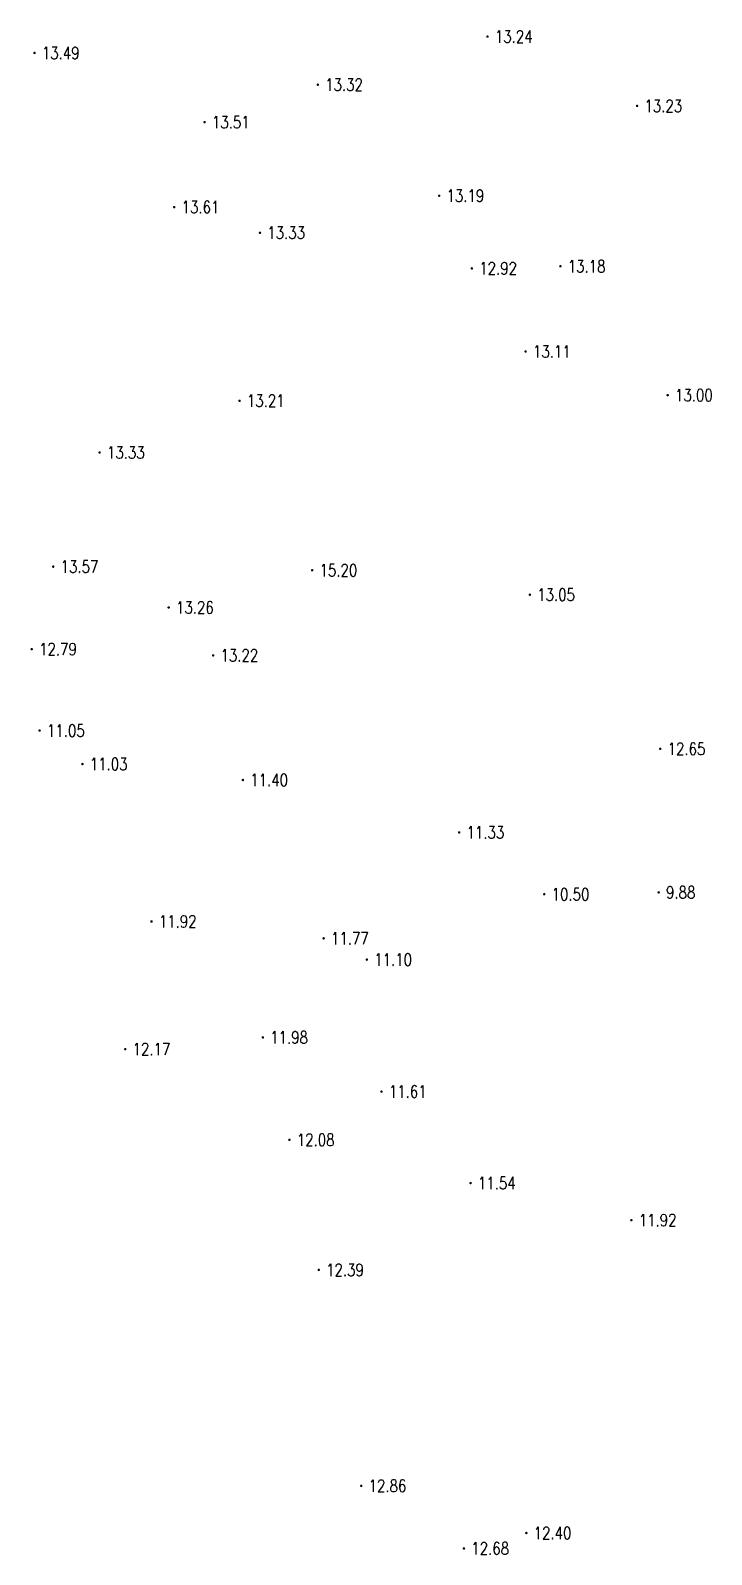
# Model space of a CAD drawing. Extents: x 476861 to 479475, y 2367369 to 2370541.
# Drawn here: x 479167.5 to 479223.2, y 2370067.4 to 2370191.9 of the extents above; entities that cross this region are included whole.
import ezdxf
from ezdxf.enums import TextEntityAlignment as Align

# ---------------------------------------------------------------- set-up
doc = ezdxf.new("R2010")
doc.units = 0
doc.header["$LTSCALE"] = 0.5
doc.layers.get('0').update_dxf_attribs({"linetype": 'CONTINUOUS'})
doc.layers.add('GCD', color=1, linetype='CONTINUOUS')
doc.styles.add('HZ', font='rs.shx', dxfattribs={"width": 0.8, "bigfont": 'hztxt.shx'})

# ---------------------------------------------------------------- blocks, each defined once
blk = doc.blocks.new('GC200')
at = {"linetype": 'Continuous', "const_width": 0.2, "flags": 128}
blk.add_lwpolyline([(-0.1, 0, 1), (0.1, 0, 1)], format="xyb", close=True, dxfattribs=at)

msp = doc.modelspace()

# ---------------------------------------------------------------- block references
at = {"layer": 'GCD', "linetype": 'Continuous'}
ref = msp.add_blockref('GC200', (479204.854, 2370191.448, 13.244), dxfattribs=dict(at, xscale=0.5, yscale=0.5, zscale=0.5))
ref.add_attrib('height', '13.24', dxfattribs={"linetype": 'Continuous', "height": 1, "style": 'HZ', "width": 0.8}).set_placement((479205.454, 2370191.448, 13.244), align=Align.MIDDLE_LEFT)
ref = msp.add_blockref('GC200', (479167.838, 2370190.109, 13.491), dxfattribs=dict(at, xscale=0.5, yscale=0.5, zscale=0.5))
ref.add_attrib('height', '13.49', dxfattribs={"linetype": 'Continuous', "height": 1, "style": 'HZ', "width": 0.8}).set_placement((479168.438, 2370190.109, 13.491), align=Align.MIDDLE_LEFT)
ref = msp.add_blockref('GC200', (479190.988, 2370187.515, 13.315), dxfattribs=dict(at, xscale=0.5, yscale=0.5, zscale=0.5))
ref.add_attrib('height', '13.32', dxfattribs={"linetype": 'Continuous', "height": 1, "style": 'HZ', "width": 0.8}).set_placement((479191.588, 2370187.515, 13.315), align=Align.MIDDLE_LEFT)
ref = msp.add_blockref('GC200', (479217.075, 2370185.782, 13.233), dxfattribs=dict(at, xscale=0.5, yscale=0.5, zscale=0.5))
ref.add_attrib('height', '13.23', dxfattribs={"linetype": 'Continuous', "height": 1, "style": 'HZ', "width": 0.8}).set_placement((479217.675, 2370185.782, 13.233), align=Align.MIDDLE_LEFT)
ref = msp.add_blockref('GC200', (479181.735, 2370184.453, 13.505), dxfattribs=dict(at, xscale=0.5, yscale=0.5, zscale=0.5))
ref.add_attrib('height', '13.51', dxfattribs={"linetype": 'Continuous', "height": 1, "style": 'HZ', "width": 0.8}).set_placement((479182.335, 2370184.453, 13.505), align=Align.MIDDLE_LEFT)
ref = msp.add_blockref('GC200', (479200.902, 2370178.443, 13.191), dxfattribs=dict(at, xscale=0.5, yscale=0.5, zscale=0.5))
ref.add_attrib('height', '13.19', dxfattribs={"linetype": 'Continuous', "height": 1, "style": 'HZ', "width": 0.8}).set_placement((479201.502, 2370178.443, 13.191), align=Align.MIDDLE_LEFT)
ref = msp.add_blockref('GC200', (479179.259, 2370177.512, 13.613), dxfattribs=dict(at, xscale=0.5, yscale=0.5, zscale=0.5))
ref.add_attrib('height', '13.61', dxfattribs={"linetype": 'Continuous', "height": 1, "style": 'HZ', "width": 0.8}).set_placement((479179.859, 2370177.512, 13.613), align=Align.MIDDLE_LEFT)
ref = msp.add_blockref('GC200', (479186.26, 2370175.416, 13.332), dxfattribs=dict(at, xscale=0.5, yscale=0.5, zscale=0.5))
ref.add_attrib('height', '13.33', dxfattribs={"linetype": 'Continuous', "height": 1, "style": 'HZ', "width": 0.8}).set_placement((479186.86, 2370175.416, 13.332), align=Align.MIDDLE_LEFT)
ref = msp.add_blockref('GC200', (479203.579, 2370172.506, 12.915), dxfattribs=dict(at, xscale=0.5, yscale=0.5, zscale=0.5))
ref.add_attrib('height', '12.92', dxfattribs={"linetype": 'Continuous', "height": 1, "style": 'HZ', "width": 0.8}).set_placement((479204.179, 2370172.506, 12.915), align=Align.MIDDLE_LEFT)
ref = msp.add_blockref('GC200', (479210.808, 2370172.678, 13.179), dxfattribs=dict(at, xscale=0.5, yscale=0.5, zscale=0.5))
ref.add_attrib('height', '13.18', dxfattribs={"linetype": 'Continuous', "height": 1, "style": 'HZ', "width": 0.8}).set_placement((479211.408, 2370172.678, 13.179), align=Align.MIDDLE_LEFT)
ref = msp.add_blockref('GC200', (479207.966, 2370165.714, 13.111), dxfattribs=dict(at, xscale=0.5, yscale=0.5, zscale=0.5))
ref.add_attrib('height', '13.11', dxfattribs={"linetype": 'Continuous', "height": 1, "style": 'HZ', "width": 0.8}).set_placement((479208.566, 2370165.714, 13.111), align=Align.MIDDLE_LEFT)
ref = msp.add_blockref('GC200', (479219.574, 2370162.143, 12.995), dxfattribs=dict(at, xscale=0.5, yscale=0.5, zscale=0.5))
ref.add_attrib('height', '13.00', dxfattribs={"linetype": 'Continuous', "height": 1, "style": 'HZ', "width": 0.8}).set_placement((479220.174, 2370162.143, 12.995), align=Align.MIDDLE_LEFT)
ref = msp.add_blockref('GC200', (479184.593, 2370161.684, 13.21), dxfattribs=dict(at, xscale=0.5, yscale=0.5, zscale=0.5))
ref.add_attrib('height', '13.21', dxfattribs={"linetype": 'Continuous', "height": 1, "style": 'HZ', "width": 0.8}).set_placement((479185.193, 2370161.684, 13.21), align=Align.MIDDLE_LEFT)
ref = msp.add_blockref('GC200', (479173.158, 2370157.457, 13.327), dxfattribs=dict(at, xscale=0.5, yscale=0.5, zscale=0.5))
ref.add_attrib('height', '13.33', dxfattribs={"linetype": 'Continuous', "height": 1, "style": 'HZ', "width": 0.8}).set_placement((479173.758, 2370157.457, 13.327), align=Align.MIDDLE_LEFT)
ref = msp.add_blockref('GC200', (479169.372, 2370148.129, 13.574), dxfattribs=dict(at, xscale=0.5, yscale=0.5, zscale=0.5))
ref.add_attrib('height', '13.57', dxfattribs={"linetype": 'Continuous', "height": 1, "style": 'HZ', "width": 0.8}).set_placement((479169.972, 2370148.129, 13.574), align=Align.MIDDLE_LEFT)
ref = msp.add_blockref('GC200', (479190.529, 2370147.835, 15.2), dxfattribs=dict(at, xscale=0.5, yscale=0.5, zscale=0.5))
ref.add_attrib('height', '15.20', dxfattribs={"linetype": 'Continuous', "height": 1, "style": 'HZ', "width": 0.8}).set_placement((479191.129, 2370147.835, 15.2), align=Align.MIDDLE_LEFT)
ref = msp.add_blockref('GC200', (479208.313, 2370145.834, 13.051), dxfattribs=dict(at, xscale=0.5, yscale=0.5, zscale=0.5))
ref.add_attrib('height', '13.05', dxfattribs={"linetype": 'Continuous', "height": 1, "style": 'HZ', "width": 0.8}).set_placement((479208.913, 2370145.834, 13.051), align=Align.MIDDLE_LEFT)
ref = msp.add_blockref('GC200', (479178.801, 2370144.789, 13.26), dxfattribs=dict(at, xscale=0.5, yscale=0.5, zscale=0.5))
ref.add_attrib('height', '13.26', dxfattribs={"linetype": 'Continuous', "height": 1, "style": 'HZ', "width": 0.8}).set_placement((479179.401, 2370144.789, 13.26), align=Align.MIDDLE_LEFT)
ref = msp.add_blockref('GC200', (479167.611, 2370141.387, 12.794), dxfattribs=dict(at, xscale=0.5, yscale=0.5, zscale=0.5))
ref.add_attrib('height', '12.79', dxfattribs={"linetype": 'Continuous', "height": 1, "style": 'HZ', "width": 0.8}).set_placement((479168.211, 2370141.387, 12.794), align=Align.MIDDLE_LEFT)
ref = msp.add_blockref('GC200', (479182.437, 2370140.874, 13.217), dxfattribs=dict(at, xscale=0.5, yscale=0.5, zscale=0.5))
ref.add_attrib('height', '13.22', dxfattribs={"linetype": 'Continuous', "height": 1, "style": 'HZ', "width": 0.8}).set_placement((479183.037, 2370140.874, 13.217), align=Align.MIDDLE_LEFT)
ref = msp.add_blockref('GC200', (479168.258, 2370134.729, 11.054), dxfattribs=dict(at, xscale=0.5, yscale=0.5, zscale=0.5))
ref.add_attrib('height', '11.05', dxfattribs={"linetype": 'Continuous', "height": 1, "style": 'HZ', "width": 0.8}).set_placement((479168.858, 2370134.729, 11.054), align=Align.MIDDLE_LEFT)
ref = msp.add_blockref('GC200', (479218.969, 2370133.238, 12.654), dxfattribs=dict(at, xscale=0.5, yscale=0.5, zscale=0.5))
ref.add_attrib('height', '12.65', dxfattribs={"linetype": 'Continuous', "height": 1, "style": 'HZ', "width": 0.8}).set_placement((479219.569, 2370133.238, 12.654), align=Align.MIDDLE_LEFT)
ref = msp.add_blockref('GC200', (479171.756, 2370131.995, 11.03), dxfattribs=dict(at, xscale=0.5, yscale=0.5, zscale=0.5))
ref.add_attrib('height', '11.03', dxfattribs={"linetype": 'Continuous', "height": 1, "style": 'HZ', "width": 0.8}).set_placement((479172.356, 2370131.995, 11.03), align=Align.MIDDLE_LEFT)
ref = msp.add_blockref('GC200', (479184.87, 2370130.69, 11.4), dxfattribs=dict(at, xscale=0.5, yscale=0.5, zscale=0.5))
ref.add_attrib('height', '11.40', dxfattribs={"linetype": 'Continuous', "height": 1, "style": 'HZ', "width": 0.8}).set_placement((479185.47, 2370130.69, 11.4), align=Align.MIDDLE_LEFT)
ref = msp.add_blockref('GC200', (479202.541, 2370126.405, 11.33), dxfattribs=dict(at, xscale=0.5, yscale=0.5, zscale=0.5))
ref.add_attrib('height', '11.33', dxfattribs={"linetype": 'Continuous', "height": 1, "style": 'HZ', "width": 0.8}).set_placement((479203.141, 2370126.405, 11.33), align=Align.MIDDLE_LEFT)
ref = msp.add_blockref('GC200', (479209.492, 2370121.356, 10.497), dxfattribs=dict(at, xscale=0.5, yscale=0.5, zscale=0.5))
ref.add_attrib('height', '10.50', dxfattribs={"linetype": 'Continuous', "height": 1, "style": 'HZ', "width": 0.8}).set_placement((479210.092, 2370121.356, 10.497), align=Align.MIDDLE_LEFT)
ref = msp.add_blockref('GC200', (479218.84, 2370121.507, 9.884), dxfattribs=dict(at, xscale=0.5, yscale=0.5, zscale=0.5))
ref.add_attrib('height', '9.88', dxfattribs={"linetype": 'Continuous', "height": 1, "style": 'HZ', "width": 0.8}).set_placement((479219.44, 2370121.507, 9.884), align=Align.MIDDLE_LEFT)
ref = msp.add_blockref('GC200', (479177.397, 2370119.127, 11.917), dxfattribs=dict(at, xscale=0.5, yscale=0.5, zscale=0.5))
ref.add_attrib('height', '11.92', dxfattribs={"linetype": 'Continuous', "height": 1, "style": 'HZ', "width": 0.8}).set_placement((479177.997, 2370119.127, 11.917), align=Align.MIDDLE_LEFT)
ref = msp.add_blockref('GC200', (479191.467, 2370117.749, 11.772), dxfattribs=dict(at, xscale=0.5, yscale=0.5, zscale=0.5))
ref.add_attrib('height', '11.77', dxfattribs={"linetype": 'Continuous', "height": 1, "style": 'HZ', "width": 0.8}).set_placement((479192.067, 2370117.749, 11.772), align=Align.MIDDLE_LEFT)
ref = msp.add_blockref('GC200', (479195, 2370116.011, 11.098), dxfattribs=dict(at, xscale=0.5, yscale=0.5, zscale=0.5))
ref.add_attrib('height', '11.10', dxfattribs={"linetype": 'Continuous', "height": 1, "style": 'HZ', "width": 0.8}).set_placement((479195.6, 2370116.011, 11.098), align=Align.MIDDLE_LEFT)
ref = msp.add_blockref('GC200', (479186.499, 2370109.651, 11.983), dxfattribs=dict(at, xscale=0.5, yscale=0.5, zscale=0.5))
ref.add_attrib('height', '11.98', dxfattribs={"linetype": 'Continuous', "height": 1, "style": 'HZ', "width": 0.8}).set_placement((479187.099, 2370109.651, 11.983), align=Align.MIDDLE_LEFT)
ref = msp.add_blockref('GC200', (479175.252, 2370108.694, 12.172), dxfattribs=dict(at, xscale=0.5, yscale=0.5, zscale=0.5))
ref.add_attrib('height', '12.17', dxfattribs={"linetype": 'Continuous', "height": 1, "style": 'HZ', "width": 0.8}).set_placement((479175.852, 2370108.694, 12.172), align=Align.MIDDLE_LEFT)
ref = msp.add_blockref('GC200', (479196.193, 2370105.225, 11.605), dxfattribs=dict(at, xscale=0.5, yscale=0.5, zscale=0.5))
ref.add_attrib('height', '11.61', dxfattribs={"linetype": 'Continuous', "height": 1, "style": 'HZ', "width": 0.8}).set_placement((479196.793, 2370105.225, 11.605), align=Align.MIDDLE_LEFT)
ref = msp.add_blockref('GC200', (479188.671, 2370101.284, 12.084), dxfattribs=dict(at, xscale=0.5, yscale=0.5, zscale=0.5))
ref.add_attrib('height', '12.08', dxfattribs={"linetype": 'Continuous', "height": 1, "style": 'HZ', "width": 0.8}).set_placement((479189.271, 2370101.284, 12.084), align=Align.MIDDLE_LEFT)
ref = msp.add_blockref('GC200', (479203.472, 2370097.749, 11.538), dxfattribs=dict(at, xscale=0.5, yscale=0.5, zscale=0.5))
ref.add_attrib('height', '11.54', dxfattribs={"linetype": 'Continuous', "height": 1, "style": 'HZ', "width": 0.8}).set_placement((479204.072, 2370097.749, 11.538), align=Align.MIDDLE_LEFT)
ref = msp.add_blockref('GC200', (479216.609, 2370094.718, 11.924), dxfattribs=dict(at, xscale=0.5, yscale=0.5, zscale=0.5))
ref.add_attrib('height', '11.92', dxfattribs={"linetype": 'Continuous', "height": 1, "style": 'HZ', "width": 0.8}).set_placement((479217.209, 2370094.718, 11.924), align=Align.MIDDLE_LEFT)
ref = msp.add_blockref('GC200', (479191.063, 2370090.652, 12.385), dxfattribs=dict(at, xscale=0.5, yscale=0.5, zscale=0.5))
ref.add_attrib('height', '12.39', dxfattribs={"linetype": 'Continuous', "height": 1, "style": 'HZ', "width": 0.8}).set_placement((479191.663, 2370090.652, 12.385), align=Align.MIDDLE_LEFT)
ref = msp.add_blockref('GC200', (479194.537, 2370073.008, 12.862), dxfattribs=dict(at, xscale=0.5, yscale=0.5, zscale=0.5))
ref.add_attrib('height', '12.86', dxfattribs={"linetype": 'Continuous', "height": 1, "style": 'HZ', "width": 0.8}).set_placement((479195.137, 2370073.008, 12.862), align=Align.MIDDLE_LEFT)
ref = msp.add_blockref('GC200', (479208.026, 2370069.152, 12.399), dxfattribs=dict(at, xscale=0.5, yscale=0.5, zscale=0.5))
ref.add_attrib('height', '12.40', dxfattribs={"linetype": 'Continuous', "height": 1, "style": 'HZ', "width": 0.8}).set_placement((479208.626, 2370069.152, 12.399), align=Align.MIDDLE_LEFT)
ref = msp.add_blockref('GC200', (479202.93, 2370067.892, 12.679), dxfattribs=dict(at, xscale=0.5, yscale=0.5, zscale=0.5))
ref.add_attrib('height', '12.68', dxfattribs={"linetype": 'Continuous', "height": 1, "style": 'HZ', "width": 0.8}).set_placement((479203.53, 2370067.892, 12.679), align=Align.MIDDLE_LEFT)

doc.saveas('drawing.dxf')
